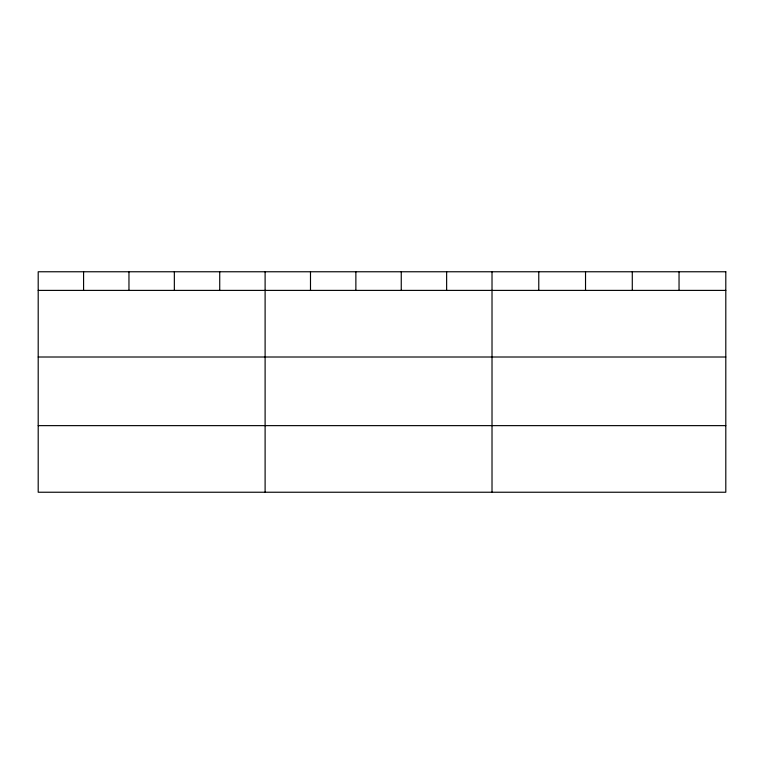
<?xml version="1.0" encoding="UTF-8"?>
<svg xmlns="http://www.w3.org/2000/svg" width="764" height="764" viewBox="0 0 764 764"><rect width="100%" height="100%" fill="white"/><g stroke="black" fill="none" stroke-linecap="round" stroke-linejoin="round"><path stroke-width="1.15" d="M38.2 290.396L725.8 290.396M38.2 357.008L725.8 357.008M38.2 425.634L725.8 425.634M679.043 271.764L679.043 290.396M632.286 271.764L632.286 290.396M585.53 271.764L585.53 290.396M538.773 271.764L538.773 290.396M492.016 271.764L492.016 492.236M446.634 271.764L446.634 290.396M401.253 271.764L401.253 290.396M355.871 271.764L355.871 290.396M310.49 271.764L310.49 290.396M265.108 271.764L265.108 492.236M219.726 271.764L219.726 290.396M174.345 271.764L174.345 290.396M128.963 271.764L128.963 290.396M83.582 271.764L83.582 290.396M725.8 271.764L38.2 271.764L38.2 492.236L725.8 492.236L725.8 271.764"/></g></svg>
